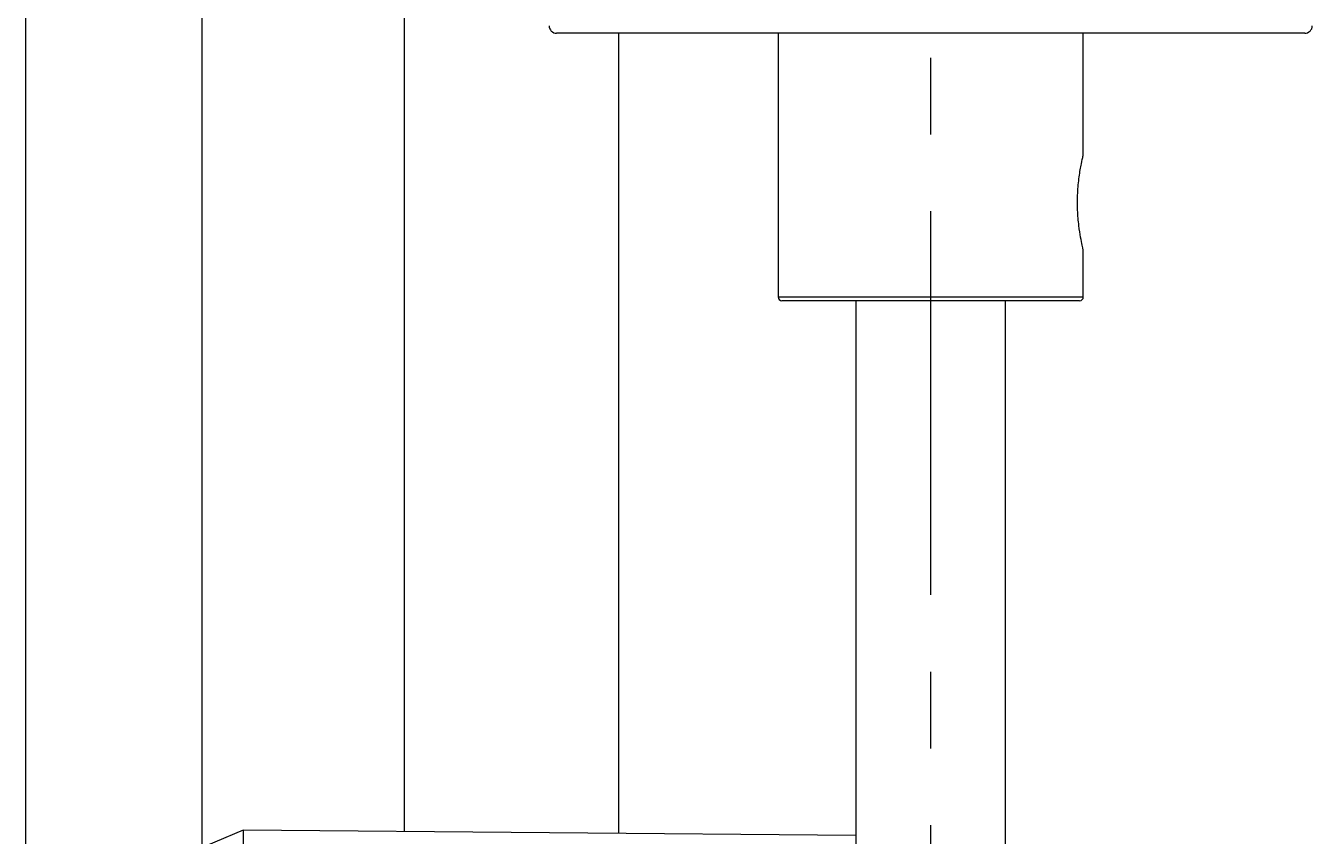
# Model space of a CAD drawing. Header units: millimetres. Extents: x 6110 to 6704, y -2661 to -1821.
# Drawn here: x 6292.98 to 6314.26, y -1905.32 to -1891.91 of the extents above; entities that cross this region are included whole.
import ezdxf

# ---------------------------------------------------------------- set-up
doc = ezdxf.new("R2010")
doc.units = ezdxf.units.MM
doc.header["$LTSCALE"] = 0.1
doc.linetypes.add('CENTERX2', pattern=[101.6, 63.5, -12.7, 12.7, -12.7])
doc.layers.get('0').update_dxf_attribs({"lineweight": 15})
doc.layers.add('CENTER', color=1, linetype='CENTERX2')

msp = doc.modelspace()

# ---------------------------------------------------------------- linework, layer by layer
at = {"linetype": 'Continuous', "lineweight": 25}
for p, q in [((6292.9817, -1917.034), (6292.9817, -1891.1142)), ((6295.9024, -1905.5052), (6295.9024, -1891.1606)), ((6299.2471, -1905.2423), (6299.2471, -1891.3274)), ((6314.1392, -1892.0321), (6301.7642, -1892.0321)), ((6302.795, -1905.2733), (6302.795, -1892.0321)), ((6305.4267, -1892.0321), (6305.4267, -1896.3946)), ((6310.4767, -1894.0515), (6310.4767, -1892.0321)), ((6310.4767, -1896.3946), (6310.4767, -1895.6106)), ((6305.4267, -1896.3946), (6310.4767, -1896.3946)), ((6310.4142, -1896.4571), (6305.4892, -1896.4571)), ((6306.7142, -1896.4571), (6306.7142, -1905.8424)), ((6309.1892, -1905.8424), (6309.1892, -1896.4571)), ((6296.5767, -1905.219), (6295.6429, -1905.6154)), ((6306.7142, -1905.3075), (6296.5767, -1905.219)), ((6296.5767, -1905.219), (6296.5767, -1905.5404))]:
    msp.add_line(p, q, dxfattribs=at)
for centre, radius, start, end in [((6301.7642, -1891.9071), 0.125, 180, 270), ((6314.1392, -1891.9071), 0.125, 270, 0), ((6305.4892, -1896.3946), 0.0625, 180, 270), ((6310.4142, -1896.3946), 0.0625, 270, 0)]:
    msp.add_arc(centre, radius, start, end, dxfattribs=at)
msp.add_open_spline([(6310.4746, -1895.6106), (6310.4748, -1895.6117), (6310.4754, -1895.6144), (6310.4586, -1895.542), (6310.4316, -1895.4096), (6310.4004, -1895.211), (6310.3787, -1894.9567), (6310.38, -1894.6727), (6310.4068, -1894.4), (6310.4443, -1894.186), (6310.473, -1894.0598), (6310.4745, -1894.0539), (6310.4751, -1894.0515)], degree=3, knots=[0, 0, 0, 0, 0.0530302, 0.1378947, 0.2281639, 0.3304115, 0.4454017, 0.5674811, 0.6909451, 0.8127423, 0.9249096, 1, 1, 1, 1], dxfattribs=at)
at = {"layer": 'CENTER'}
msp.add_line((6307.9517, -2033.4061), (6307.9517, -1871.7627), dxfattribs=at)

doc.saveas('drawing.dxf')
